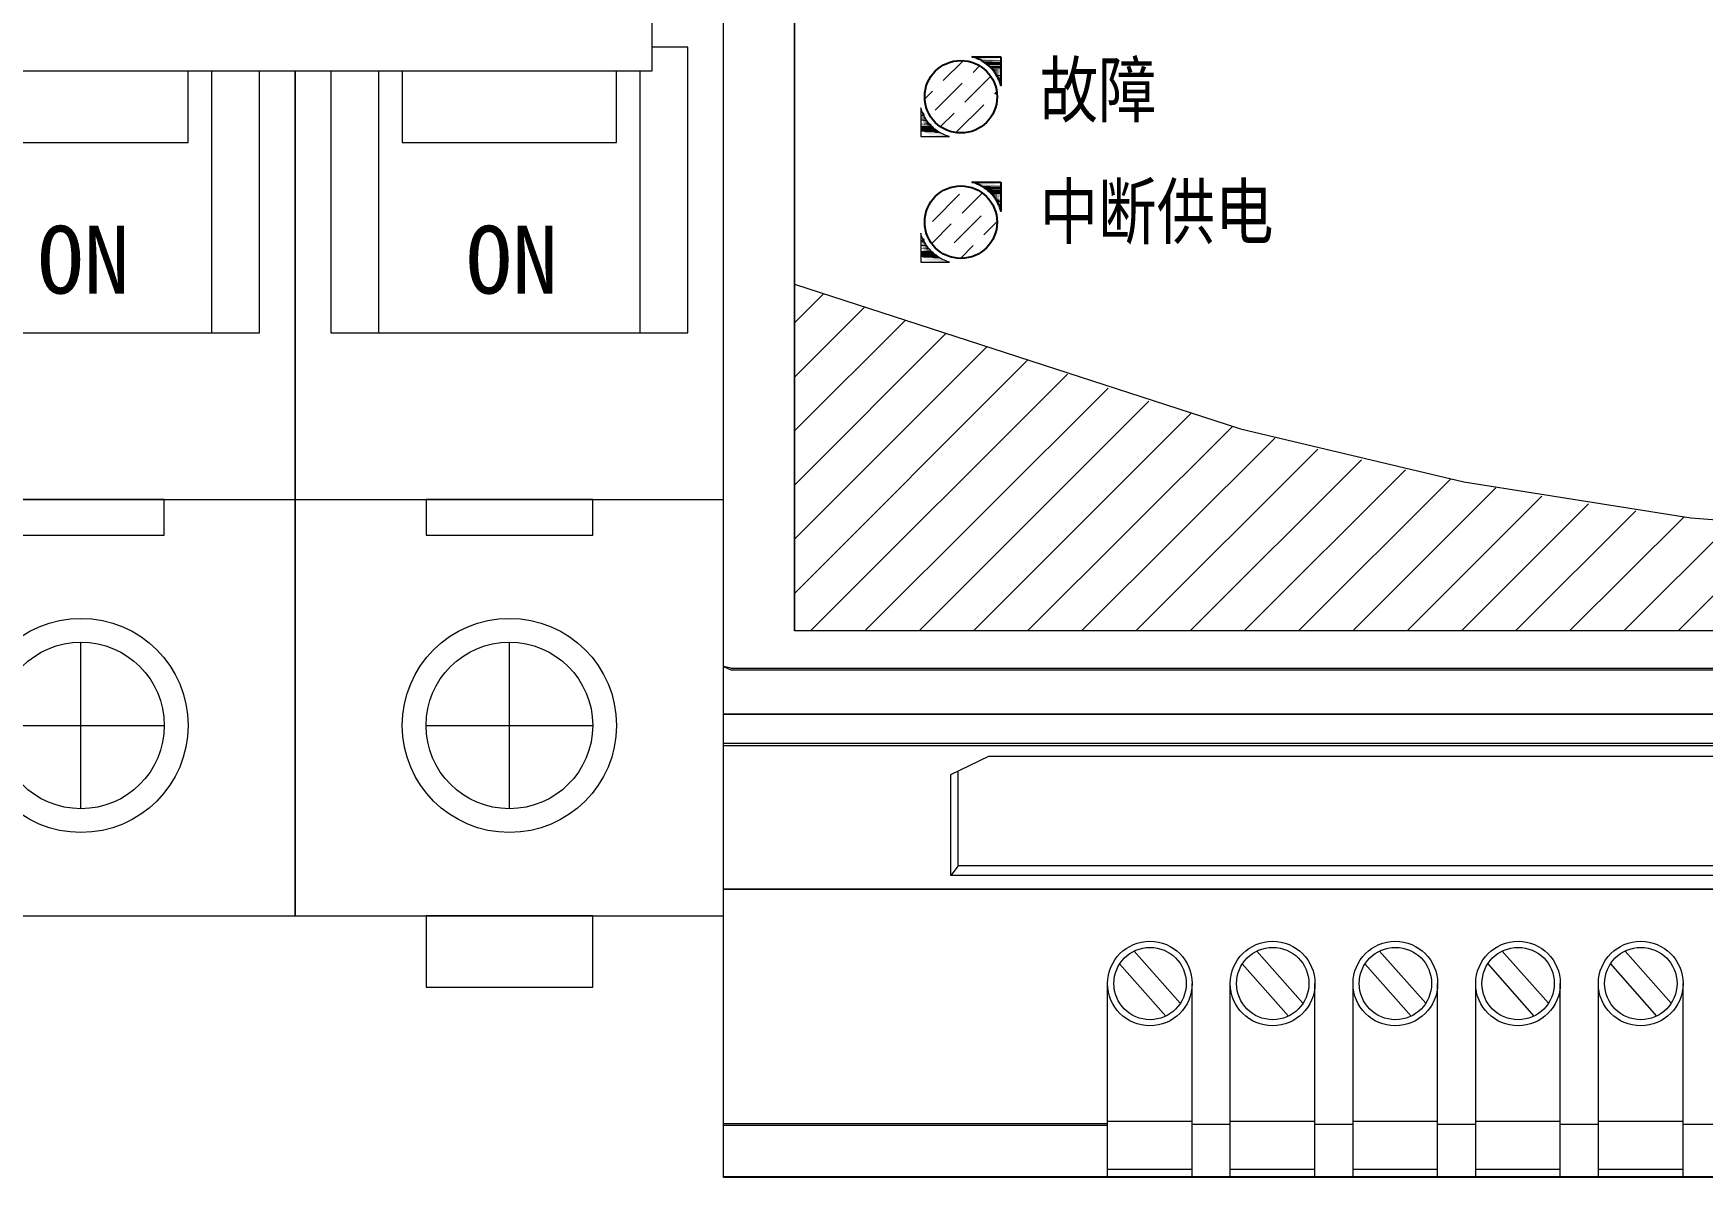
# Model space of a CAD drawing. Extents: x 237902 to 238502, y 326778 to 327878.
# Drawn here: x 238172.8 to 238242.9, y 327665.9 to 327714 of the extents above; entities that cross this region are included whole.
import ezdxf

# ---------------------------------------------------------------- set-up
doc = ezdxf.new("R2010")
doc.units = 0
doc.header["$MEASUREMENT"] = 0
doc.layers.add('细线', color=7, linetype='Continuous', lineweight=0)
doc.styles.add('-宋体', font='', dxfattribs={"width": 0.7})
doc.styles.add('正常', font='')
doc.styles.get('-宋体').set_extended_font_data('NSimSun')
doc.styles.get('正常').set_extended_font_data('FangSong_GB2312')

# ---------------------------------------------------------------- blocks, each defined once
blk = doc.blocks.new('Manufacturer光辉PartName微型断路器Series3PShellFrameLimitingCurrentRemarkPartTypeMinCurrent1MaxCurrent63Poles3PMinPower0MaxPower0LibType2DelFlgfalseUpdateDate')
at = {"layer": '细线'}
for p, q in [((-18, 35.5), (-18, 28.5)), ((0, 35.5), (0, 28.5)), ((18, 35.5), (18, 28.5)), ((-21.5, 32), (-14.5, 32)), ((-3.5, 32), (3.5, 32)), ((14.5, 32), (21.5, 32)), ((-18, -35.5), (-18, -28.5)), ((0, -35.5), (0, -28.5)), ((18, -35.5), (18, -28.5)), ((-21.5, -32), (-14.5, -32)), ((-3.5, -32), (3.5, -32)), ((14.5, -32), (21.5, -32))]:
    blk.add_line(p, q, dxfattribs=at)
for points in [[(-9, 3.5), (-9, 40), (-27, 40), (-27, -40), (-9, -40), (-9, -4.5)], [(9, 3.5), (9, 40), (-9, 40), (-9, 3.5)], [(9, -4.5), (9, -40), (27, -40), (27, 40), (9, 40), (9, 3.5)], [(-9, 3.5), (-9, 22.5), (-27, 22.5), (-27, -22.5), (-9, -22.5), (-9, -4.5)], [(9, 3.5), (9, 22.5), (-9, 22.5), (-9, 3.5)], [(9, -4.5), (9, -22.5), (27, -22.5), (27, 22.5), (9, 22.5), (9, 3.5)], [(-24, -3.5), (-25.5, -3.5), (-25.5, -15.5), (-10.5, -15.5), (-10.5, -4.5)], [(10.5, -4.5), (10.5, -15.5), (25.5, -15.5), (25.5, -3.5), (24, -3.5)], [(-23.5, -4.5), (-23.5, -15.5), (-12.5, -15.5), (-12.5, -4.5)], [(-22.5, -4.5), (-22.5, -7.5), (-13.5, -7.5), (-13.5, -4.5)], [(-9, -4.5), (-9, -40), (9, -40), (9, -4.5)], [(-9, -4.5), (-9, -22.5), (9, -22.5), (9, -4.5)], [(-7.5, -4.5), (-7.5, -15.5), (7.5, -15.5), (7.5, -4.5)], [(-5.5, -4.5), (-5.5, -15.5), (5.5, -15.5), (5.5, -4.5)], [(-4.5, -4.5), (-4.5, -7.5), (4.5, -7.5), (4.5, -4.5)], [(12.5, -4.5), (12.5, -15.5), (23.5, -15.5), (23.5, -4.5)], [(13.5, -4.5), (13.5, -7.5), (22.5, -7.5), (22.5, -4.5)]]:
    blk.add_lwpolyline(points, dxfattribs=at)
for points in [[(-21.5, 24), (-14.5, 24), (-14.5, 22.5), (-21.5, 22.5)], [(-3.5, 24), (3.5, 24), (3.5, 22.5), (-3.5, 22.5)], [(14.5, 24), (21.5, 24), (21.5, 22.5), (14.5, 22.5)], [(24, -0.5), (-24, -0.5), (-23, 3.5), (23, 3.5)], [(-24, -4.5), (24, -4.5), (24, -0.5), (-24, -0.5)], [(-21.5, -24), (-14.5, -24), (-14.5, -22.5), (-21.5, -22.5)], [(-3.5, -24), (3.5, -24), (3.5, -22.5), (-3.5, -22.5)], [(14.5, -24), (21.5, -24), (21.5, -22.5), (14.5, -22.5)], [(-21.5, -43), (-14.5, -43), (-14.5, -40), (-21.5, -40)], [(14.5, -43), (21.5, -43), (21.5, -40), (14.5, -40)]]:
    blk.add_lwpolyline(points, close=True, dxfattribs=at)
for centre, radius in [((-18, 32), 4.5), ((0, 32), 4.5), ((18, 32), 4.5), ((-18, 32), 3.5), ((0, 32), 3.5), ((18, 32), 3.5), ((-18, -32), 4.5), ((0, -32), 4.5), ((18, -32), 4.5), ((-18, -32), 3.5), ((0, -32), 3.5), ((18, -32), 3.5)]:
    blk.add_circle(centre, radius, dxfattribs=at)
at = {"layer": '细线', "color": 2, "lineweight": 15, "style": '正常'}
for p in [(-19.828, -13.855), (-1.828, -13.855), (16.172, -13.855)]:
    blk.add_text('ON', height=2.8512, dxfattribs=at).set_placement(p)
blk = doc.blocks.new('Manufacturer光辉PartName电源监控Series宽度108ShellFrameLimitingCurrentRemarkPartTypeMinCurrent0MaxCurrent0PolesMinPower0MaxPower0LibType2DelFlgfalseUpdateDate')
at = {"lineweight": 0, "transparency": 33554687}
h = blk.add_hatch(color=0, dxfattribs=at)
h.dxf.hatch_style = 2
h.paths.add_polyline_path([(-43.554, 2.1), (-43.5, 2.083), (-42.346, 2.083)])
h = blk.add_hatch(color=0, dxfattribs=at)
h.dxf.hatch_style = 2
h.paths.add_polyline_path([(-43.5, 2.083), (-43.447, 2.064), (-42.346, 2.064)])
h = blk.add_hatch(color=0, dxfattribs=at)
h.dxf.hatch_style = 2
h.paths.add_polyline_path([(-43.447, 2.064), (-43.394, 2.046), (-42.346, 2.046)])
h = blk.add_hatch(color=0, dxfattribs=at)
h.dxf.hatch_style = 2
h.paths.add_polyline_path([(-43.394, 2.046), (-43.34, 2.02), (-42.346, 2.02)])
h = blk.add_hatch(color=0, dxfattribs=at)
h.dxf.hatch_style = 2
h.paths.add_polyline_path([(-43.34, 2.02), (-43.286, 1.993), (-42.346, 1.993)])
h = blk.add_hatch(color=0, dxfattribs=at)
h.dxf.hatch_style = 2
h.paths.add_polyline_path([(-43.286, 1.993), (-43.232, 1.975), (-42.346, 1.975)])
h = blk.add_hatch(color=0, dxfattribs=at)
h.dxf.hatch_style = 2
h.paths.add_polyline_path([(-43.232, 1.975), (-43.179, 1.948), (-42.346, 1.948)])
h = blk.add_hatch(color=0, dxfattribs=at)
h.dxf.hatch_style = 2
h.paths.add_polyline_path([(-43.179, 1.948), (-43.134, 1.912), (-42.346, 1.912)])
h = blk.add_hatch(color=0, dxfattribs=at)
h.dxf.hatch_style = 2
h.paths.add_polyline_path([(-43.179, 1.948), (-42.346, 1.948), (-42.346, 1.912)])
h = blk.add_hatch(color=0, dxfattribs=at)
h.dxf.hatch_style = 2
h.paths.add_polyline_path([(-43.134, 1.912), (-43.08, 1.885), (-42.346, 1.885)])
h = blk.add_hatch(color=0, dxfattribs=at)
h.dxf.hatch_style = 2
h.paths.add_polyline_path([(-43.08, 1.885), (-43.036, 1.85), (-42.346, 1.85)])
h = blk.add_hatch(color=0, dxfattribs=at)
h.dxf.hatch_style = 2
h.paths.add_polyline_path([(-43.08, 1.885), (-42.346, 1.885), (-42.346, 1.85)])
h = blk.add_hatch(color=0, dxfattribs=at)
h.dxf.hatch_style = 2
h.paths.add_polyline_path([(-43.036, 1.85), (-42.982, 1.814), (-42.346, 1.814)])
h = blk.add_hatch(color=0, dxfattribs=at)
h.dxf.hatch_style = 2
h.paths.add_polyline_path([(-43.036, 1.85), (-42.346, 1.85), (-42.346, 1.814)])
h = blk.add_hatch(color=0, dxfattribs=at)
h.dxf.hatch_style = 2
h.paths.add_polyline_path([(-42.982, 1.814), (-42.937, 1.779), (-42.346, 1.779)])
h = blk.add_hatch(color=0, dxfattribs=at)
h.dxf.hatch_style = 2
h.paths.add_polyline_path([(-42.982, 1.814), (-42.346, 1.814), (-42.346, 1.779)])
h = blk.add_hatch(color=0, dxfattribs=at)
h.dxf.hatch_style = 2
h.paths.add_polyline_path([(-42.937, 1.779), (-42.892, 1.743), (-42.346, 1.743)])
h = blk.add_hatch(color=0, dxfattribs=at)
h.dxf.hatch_style = 2
h.paths.add_polyline_path([(-42.937, 1.779), (-42.346, 1.779), (-42.346, 1.743)])
h = blk.add_hatch(color=0, dxfattribs=at)
h.dxf.hatch_style = 2
h.paths.add_polyline_path([(-42.847, 1.707), (-42.811, 1.672), (-42.346, 1.672)])
h = blk.add_hatch(color=0, dxfattribs=at)
h.dxf.hatch_style = 2
h.paths.add_polyline_path([(-42.847, 1.707), (-42.346, 1.707), (-42.346, 1.672)])
h = blk.add_hatch(color=0, dxfattribs=at)
h.dxf.hatch_style = 2
h.paths.add_polyline_path([(-42.811, 1.672), (-42.767, 1.627), (-42.346, 1.627)])
h = blk.add_hatch(color=0, dxfattribs=at)
h.dxf.hatch_style = 2
h.paths.add_polyline_path([(-42.811, 1.672), (-42.346, 1.672), (-42.346, 1.627)])
h = blk.add_hatch(color=0, dxfattribs=at)
h.dxf.hatch_style = 2
h.paths.add_polyline_path([(-42.767, 1.627), (-42.731, 1.591), (-42.346, 1.591)])
h = blk.add_hatch(color=0, dxfattribs=at)
h.dxf.hatch_style = 2
h.paths.add_polyline_path([(-42.767, 1.627), (-42.346, 1.627), (-42.346, 1.591)])
h = blk.add_hatch(color=0, dxfattribs=at)
h.dxf.hatch_style = 2
h.paths.add_polyline_path([(-42.731, 1.591), (-42.695, 1.547), (-42.346, 1.547)])
h = blk.add_hatch(color=0, dxfattribs=at)
h.dxf.hatch_style = 2
h.paths.add_polyline_path([(-42.695, 1.547), (-42.659, 1.502), (-42.346, 1.502)])
h = blk.add_hatch(color=0, dxfattribs=at)
h.dxf.hatch_style = 2
h.paths.add_polyline_path([(-42.659, 1.502), (-42.624, 1.457), (-42.346, 1.457)])
h = blk.add_hatch(color=0, dxfattribs=at)
h.dxf.hatch_style = 2
h.paths.add_polyline_path([(-42.624, 1.457), (-42.588, 1.412), (-42.346, 1.412)])
h = blk.add_hatch(color=0, dxfattribs=at)
h.dxf.hatch_style = 2
h.paths.add_polyline_path([(-42.588, 1.412), (-42.561, 1.368), (-42.346, 1.368)])
h = blk.add_hatch(color=0, dxfattribs=at)
h.dxf.hatch_style = 2
h.paths.add_polyline_path([(-42.561, 1.368), (-42.534, 1.323), (-42.346, 1.323)])
h = blk.add_hatch(color=0, dxfattribs=at)
h.dxf.hatch_style = 2
h.paths.add_polyline_path([(-42.534, 1.323), (-42.507, 1.27), (-42.346, 1.27)])
h = blk.add_hatch(color=0, dxfattribs=at)
h.dxf.hatch_style = 2
h.paths.add_polyline_path([(-42.534, 1.323), (-42.346, 1.323), (-42.346, 1.27)])
h = blk.add_hatch(color=0, dxfattribs=at)
h.dxf.hatch_style = 2
h.paths.add_polyline_path([(-42.507, 1.27), (-42.481, 1.224), (-42.346, 1.224)])
h = blk.add_hatch(color=0, dxfattribs=at)
h.dxf.hatch_style = 2
h.paths.add_polyline_path([(-42.481, 1.224), (-42.454, 1.18), (-42.346, 1.18)])
h = blk.add_hatch(color=0, dxfattribs=at)
h.dxf.hatch_style = 2
h.paths.add_polyline_path([(-42.454, 1.18), (-42.435, 1.126), (-42.346, 1.126)])
h = blk.add_hatch(color=0, dxfattribs=at)
h.dxf.hatch_style = 2
h.paths.add_polyline_path([(-42.454, 1.18), (-42.346, 1.18), (-42.346, 1.126)])
h = blk.add_hatch(color=0, dxfattribs=at)
h.dxf.hatch_style = 2
h.paths.add_polyline_path([(-42.435, 1.126), (-42.408, 1.082), (-42.346, 1.082)])
h = blk.add_hatch(color=0, dxfattribs=at)
h.dxf.hatch_style = 2
h.paths.add_polyline_path([(-45.711, -0.196), (-45.711, -0.249), (-45.64, -0.249)])
h = blk.add_hatch(color=0, dxfattribs=at)
h.dxf.hatch_style = 2
h.paths.add_polyline_path([(-45.711, -0.338), (-45.711, -0.392), (-45.578, -0.392)])
h = blk.add_hatch(color=0, dxfattribs=at)
h.dxf.hatch_style = 2
h.paths.add_polyline_path([(-45.711, -0.338), (-45.605, -0.338), (-45.578, -0.392)])
h = blk.add_hatch(color=0, dxfattribs=at)
h.dxf.hatch_style = 2
h.paths.add_polyline_path([(-45.711, -0.392), (-45.578, -0.392), (-45.551, -0.436)])
h = blk.add_hatch(color=0, dxfattribs=at)
h.dxf.hatch_style = 2
h.paths.add_polyline_path([(-45.711, -0.436), (-45.551, -0.436), (-45.524, -0.481)])
h = blk.add_hatch(color=0, dxfattribs=at)
h.dxf.hatch_style = 2
h.paths.add_polyline_path([(-45.711, -0.481), (-45.524, -0.481), (-45.497, -0.526)])
h = blk.add_hatch(color=0, dxfattribs=at)
h.dxf.hatch_style = 2
h.paths.add_polyline_path([(-45.711, -0.526), (-45.711, -0.58), (-45.461, -0.58)])
h = blk.add_hatch(color=0, dxfattribs=at)
h.dxf.hatch_style = 2
h.paths.add_polyline_path([(-45.711, -0.526), (-45.497, -0.526), (-45.461, -0.58)])
h = blk.add_hatch(color=0, dxfattribs=at)
h.dxf.hatch_style = 2
h.paths.add_polyline_path([(-45.711, -0.58), (-45.461, -0.58), (-45.434, -0.624)])
h = blk.add_hatch(color=0, dxfattribs=at)
h.dxf.hatch_style = 2
h.paths.add_polyline_path([(-45.711, -0.624), (-45.434, -0.624), (-45.399, -0.669)])
h = blk.add_hatch(color=0, dxfattribs=at)
h.dxf.hatch_style = 2
h.paths.add_polyline_path([(-45.711, -0.669), (-45.399, -0.669), (-45.362, -0.705)])
h = blk.add_hatch(color=0, dxfattribs=at)
h.dxf.hatch_style = 2
h.paths.add_polyline_path([(-45.711, -0.705), (-45.362, -0.705), (-45.326, -0.749)])
h = blk.add_hatch(color=0, dxfattribs=at)
h.dxf.hatch_style = 2
h.paths.add_polyline_path([(-45.711, -0.749), (-45.326, -0.749), (-45.291, -0.794)])
h = blk.add_hatch(color=0, dxfattribs=at)
h.dxf.hatch_style = 2
h.paths.add_polyline_path([(-45.711, -0.794), (-45.711, -0.83), (-45.247, -0.83)])
h = blk.add_hatch(color=0, dxfattribs=at)
h.dxf.hatch_style = 2
h.paths.add_polyline_path([(-45.711, -0.794), (-45.291, -0.794), (-45.247, -0.83)])
h = blk.add_hatch(color=0, dxfattribs=at)
h.dxf.hatch_style = 2
h.paths.add_polyline_path([(-45.711, -0.83), (-45.711, -0.874), (-45.201, -0.874)])
h = blk.add_hatch(color=0, dxfattribs=at)
h.dxf.hatch_style = 2
h.paths.add_polyline_path([(-45.711, -0.83), (-45.247, -0.83), (-45.201, -0.874)])
h = blk.add_hatch(color=0, dxfattribs=at)
h.dxf.hatch_style = 2
h.paths.add_polyline_path([(-45.711, -0.874), (-45.711, -0.91), (-45.166, -0.91)])
h = blk.add_hatch(color=0, dxfattribs=at)
h.dxf.hatch_style = 2
h.paths.add_polyline_path([(-45.711, -0.874), (-45.201, -0.874), (-45.166, -0.91)])
h = blk.add_hatch(color=0, dxfattribs=at)
h.dxf.hatch_style = 2
h.paths.add_polyline_path([(-45.711, -0.91), (-45.711, -0.946), (-45.121, -0.946)])
h = blk.add_hatch(color=0, dxfattribs=at)
h.dxf.hatch_style = 2
h.paths.add_polyline_path([(-45.711, -0.91), (-45.166, -0.91), (-45.121, -0.946)])
h = blk.add_hatch(color=0, dxfattribs=at)
h.dxf.hatch_style = 2
h.paths.add_polyline_path([(-45.711, -0.946), (-45.711, -0.982), (-45.067, -0.982)])
h = blk.add_hatch(color=0, dxfattribs=at)
h.dxf.hatch_style = 2
h.paths.add_polyline_path([(-45.711, -0.946), (-45.121, -0.946), (-45.067, -0.982)])
h = blk.add_hatch(color=0, dxfattribs=at)
h.dxf.hatch_style = 2
h.paths.add_polyline_path([(-45.711, -0.982), (-45.711, -1.017), (-45.022, -1.017)])
h = blk.add_hatch(color=0, dxfattribs=at)
h.dxf.hatch_style = 2
h.paths.add_polyline_path([(-45.711, -0.982), (-45.067, -0.982), (-45.022, -1.017)])
h = blk.add_hatch(color=0, dxfattribs=at)
h.dxf.hatch_style = 2
h.paths.add_polyline_path([(-45.711, -1.017), (-45.711, -1.053), (-44.977, -1.053)])
h = blk.add_hatch(color=0, dxfattribs=at)
h.dxf.hatch_style = 2
h.paths.add_polyline_path([(-45.711, -1.017), (-45.022, -1.017), (-44.977, -1.053)])
h = blk.add_hatch(color=0, dxfattribs=at)
h.dxf.hatch_style = 2
h.paths.add_polyline_path([(-45.711, -1.053), (-44.977, -1.053), (-44.924, -1.08)])
h = blk.add_hatch(color=0, dxfattribs=at)
h.dxf.hatch_style = 2
h.paths.add_polyline_path([(-45.711, -1.08), (-44.924, -1.08), (-44.879, -1.107)])
h = blk.add_hatch(color=0, dxfattribs=at)
h.dxf.hatch_style = 2
h.paths.add_polyline_path([(-45.711, -1.107), (-44.879, -1.107), (-44.825, -1.133)])
h = blk.add_hatch(color=0, dxfattribs=at)
h.dxf.hatch_style = 2
h.paths.add_polyline_path([(-45.711, -1.133), (-44.825, -1.133), (-44.771, -1.16)])
h = blk.add_hatch(color=0, dxfattribs=at)
h.dxf.hatch_style = 2
h.paths.add_polyline_path([(-45.711, -1.16), (-44.771, -1.16), (-44.718, -1.187)])
h = blk.add_hatch(color=0, dxfattribs=at)
h.dxf.hatch_style = 2
h.paths.add_polyline_path([(-45.711, -1.187), (-44.718, -1.187), (-44.665, -1.205)])
h = blk.add_hatch(color=0, dxfattribs=at)
h.dxf.hatch_style = 2
h.paths.add_polyline_path([(-45.711, -1.205), (-44.665, -1.205), (-44.611, -1.232)])
h = blk.add_hatch(color=0, dxfattribs=at)
h.dxf.hatch_style = 2
h.paths.add_polyline_path([(-45.711, -1.232), (-44.611, -1.232), (-44.557, -1.249)])
h = blk.add_hatch(color=0, dxfattribs=at)
h.dxf.hatch_style = 2
h.paths.add_polyline_path([(-45.711, -1.249), (-44.557, -1.249), (-44.503, -1.258)])
h = blk.add_hatch(color=0, dxfattribs=at)
h.dxf.hatch_style = 2
h.paths.add_polyline_path([(-43.554, -3.17), (-43.5, -3.188), (-42.346, -3.188)])
h = blk.add_hatch(color=0, dxfattribs=at)
h.dxf.hatch_style = 2
h.paths.add_polyline_path([(-43.5, -3.188), (-43.447, -3.205), (-42.346, -3.205)])
h = blk.add_hatch(color=0, dxfattribs=at)
h.dxf.hatch_style = 2
h.paths.add_polyline_path([(-43.447, -3.205), (-43.394, -3.223), (-42.346, -3.223)])
h = blk.add_hatch(color=0, dxfattribs=at)
h.dxf.hatch_style = 2
h.paths.add_polyline_path([(-43.394, -3.223), (-43.34, -3.25), (-42.346, -3.25)])
h = blk.add_hatch(color=0, dxfattribs=at)
h.dxf.hatch_style = 2
h.paths.add_polyline_path([(-43.34, -3.25), (-43.286, -3.277), (-42.346, -3.277)])
h = blk.add_hatch(color=0, dxfattribs=at)
h.dxf.hatch_style = 2
h.paths.add_polyline_path([(-43.286, -3.277), (-43.232, -3.295), (-42.346, -3.295)])
h = blk.add_hatch(color=0, dxfattribs=at)
h.dxf.hatch_style = 2
h.paths.add_polyline_path([(-43.232, -3.295), (-43.179, -3.322), (-42.346, -3.322)])
h = blk.add_hatch(color=0, dxfattribs=at)
h.dxf.hatch_style = 2
h.paths.add_polyline_path([(-43.179, -3.322), (-43.134, -3.357), (-42.346, -3.357)])
h = blk.add_hatch(color=0, dxfattribs=at)
h.dxf.hatch_style = 2
h.paths.add_polyline_path([(-43.179, -3.322), (-42.346, -3.322), (-42.346, -3.357)])
h = blk.add_hatch(color=0, dxfattribs=at)
h.dxf.hatch_style = 2
h.paths.add_polyline_path([(-43.134, -3.357), (-43.08, -3.384), (-42.346, -3.384)])
h = blk.add_hatch(color=0, dxfattribs=at)
h.dxf.hatch_style = 2
h.paths.add_polyline_path([(-43.08, -3.384), (-43.036, -3.42), (-42.346, -3.42)])
h = blk.add_hatch(color=0, dxfattribs=at)
h.dxf.hatch_style = 2
h.paths.add_polyline_path([(-43.08, -3.384), (-42.346, -3.384), (-42.346, -3.42)])
h = blk.add_hatch(color=0, dxfattribs=at)
h.dxf.hatch_style = 2
h.paths.add_polyline_path([(-43.036, -3.42), (-42.982, -3.455), (-42.346, -3.455)])
h = blk.add_hatch(color=0, dxfattribs=at)
h.dxf.hatch_style = 2
h.paths.add_polyline_path([(-43.036, -3.42), (-42.346, -3.42), (-42.346, -3.455)])
h = blk.add_hatch(color=0, dxfattribs=at)
h.dxf.hatch_style = 2
h.paths.add_polyline_path([(-42.982, -3.455), (-42.937, -3.482), (-42.346, -3.482)])
h = blk.add_hatch(color=0, dxfattribs=at)
h.dxf.hatch_style = 2
h.paths.add_polyline_path([(-42.937, -3.482), (-42.892, -3.527), (-42.346, -3.527)])
h = blk.add_hatch(color=0, dxfattribs=at)
h.dxf.hatch_style = 2
h.paths.add_polyline_path([(-42.937, -3.482), (-42.346, -3.482), (-42.346, -3.527)])
h = blk.add_hatch(color=0, dxfattribs=at)
h.dxf.hatch_style = 2
h.paths.add_polyline_path([(-42.892, -3.527), (-42.847, -3.563), (-42.346, -3.563)])
h = blk.add_hatch(color=0, dxfattribs=at)
h.dxf.hatch_style = 2
h.paths.add_polyline_path([(-42.892, -3.527), (-42.346, -3.527), (-42.346, -3.563)])
h = blk.add_hatch(color=0, dxfattribs=at)
h.dxf.hatch_style = 2
h.paths.add_polyline_path([(-42.847, -3.563), (-42.811, -3.599), (-42.346, -3.599)])
h = blk.add_hatch(color=0, dxfattribs=at)
h.dxf.hatch_style = 2
h.paths.add_polyline_path([(-42.847, -3.563), (-42.346, -3.563), (-42.346, -3.599)])
h = blk.add_hatch(color=0, dxfattribs=at)
h.dxf.hatch_style = 2
h.paths.add_polyline_path([(-42.811, -3.599), (-42.767, -3.643), (-42.346, -3.643)])
h = blk.add_hatch(color=0, dxfattribs=at)
h.dxf.hatch_style = 2
h.paths.add_polyline_path([(-42.811, -3.599), (-42.346, -3.599), (-42.346, -3.643)])
h = blk.add_hatch(color=0, dxfattribs=at)
h.dxf.hatch_style = 2
h.paths.add_polyline_path([(-42.767, -3.643), (-42.731, -3.679), (-42.346, -3.679)])
h = blk.add_hatch(color=0, dxfattribs=at)
h.dxf.hatch_style = 2
h.paths.add_polyline_path([(-42.767, -3.643), (-42.346, -3.643), (-42.346, -3.679)])
h = blk.add_hatch(color=0, dxfattribs=at)
h.dxf.hatch_style = 2
h.paths.add_polyline_path([(-42.731, -3.679), (-42.695, -3.724), (-42.346, -3.724)])
h = blk.add_hatch(color=0, dxfattribs=at)
h.dxf.hatch_style = 2
h.paths.add_polyline_path([(-42.695, -3.724), (-42.659, -3.768), (-42.346, -3.768)])
h = blk.add_hatch(color=0, dxfattribs=at)
h.dxf.hatch_style = 2
h.paths.add_polyline_path([(-42.659, -3.768), (-42.624, -3.813), (-42.346, -3.813)])
h = blk.add_hatch(color=0, dxfattribs=at)
h.dxf.hatch_style = 2
h.paths.add_polyline_path([(-42.624, -3.813), (-42.588, -3.857), (-42.346, -3.857)])
h = blk.add_hatch(color=0, dxfattribs=at)
h.dxf.hatch_style = 2
h.paths.add_polyline_path([(-42.588, -3.857), (-42.561, -3.902), (-42.346, -3.902)])
h = blk.add_hatch(color=0, dxfattribs=at)
h.dxf.hatch_style = 2
h.paths.add_polyline_path([(-42.561, -3.902), (-42.534, -3.947), (-42.346, -3.947)])
h = blk.add_hatch(color=0, dxfattribs=at)
h.dxf.hatch_style = 2
h.paths.add_polyline_path([(-42.534, -3.947), (-42.507, -4.001), (-42.346, -4.001)])
h = blk.add_hatch(color=0, dxfattribs=at)
h.dxf.hatch_style = 2
h.paths.add_polyline_path([(-42.534, -3.947), (-42.346, -3.947), (-42.346, -4.001)])
h = blk.add_hatch(color=0, dxfattribs=at)
h.dxf.hatch_style = 2
h.paths.add_polyline_path([(-42.507, -4.001), (-42.481, -4.045), (-42.346, -4.045)])
h = blk.add_hatch(color=0, dxfattribs=at)
h.dxf.hatch_style = 2
h.paths.add_polyline_path([(-42.481, -4.045), (-42.454, -4.089), (-42.346, -4.089)])
h = blk.add_hatch(color=0, dxfattribs=at)
h.dxf.hatch_style = 2
h.paths.add_polyline_path([(-42.454, -4.089), (-42.435, -4.143), (-42.346, -4.143)])
h = blk.add_hatch(color=0, dxfattribs=at)
h.dxf.hatch_style = 2
h.paths.add_polyline_path([(-42.454, -4.089), (-42.346, -4.089), (-42.346, -4.143)])
h = blk.add_hatch(color=0, dxfattribs=at)
h.dxf.hatch_style = 2
h.paths.add_polyline_path([(-42.435, -4.143), (-42.408, -4.187), (-42.346, -4.187)])
h = blk.add_hatch(color=0, dxfattribs=at)
h.dxf.hatch_style = 2
h.paths.add_polyline_path([(-45.711, -5.465), (-45.711, -5.519), (-45.64, -5.519)])
h = blk.add_hatch(color=0, dxfattribs=at)
h.dxf.hatch_style = 2
h.paths.add_polyline_path([(-45.711, -5.609), (-45.711, -5.661), (-45.578, -5.661)])
h = blk.add_hatch(color=0, dxfattribs=at)
h.dxf.hatch_style = 2
h.paths.add_polyline_path([(-45.711, -5.609), (-45.605, -5.609), (-45.578, -5.661)])
h = blk.add_hatch(color=0, dxfattribs=at)
h.dxf.hatch_style = 2
h.paths.add_polyline_path([(-45.711, -5.661), (-45.578, -5.661), (-45.551, -5.707)])
h = blk.add_hatch(color=0, dxfattribs=at)
h.dxf.hatch_style = 2
h.paths.add_polyline_path([(-45.711, -5.707), (-45.551, -5.707), (-45.524, -5.751)])
h = blk.add_hatch(color=0, dxfattribs=at)
h.dxf.hatch_style = 2
h.paths.add_polyline_path([(-45.711, -5.751), (-45.524, -5.751), (-45.497, -5.795)])
h = blk.add_hatch(color=0, dxfattribs=at)
h.dxf.hatch_style = 2
h.paths.add_polyline_path([(-45.711, -5.795), (-45.711, -5.849), (-45.461, -5.849)])
h = blk.add_hatch(color=0, dxfattribs=at)
h.dxf.hatch_style = 2
h.paths.add_polyline_path([(-45.711, -5.795), (-45.497, -5.795), (-45.461, -5.849)])
h = blk.add_hatch(color=0, dxfattribs=at)
h.dxf.hatch_style = 2
h.paths.add_polyline_path([(-45.711, -5.849), (-45.461, -5.849), (-45.434, -5.894)])
h = blk.add_hatch(color=0, dxfattribs=at)
h.dxf.hatch_style = 2
h.paths.add_polyline_path([(-45.711, -5.894), (-45.434, -5.894), (-45.399, -5.939)])
h = blk.add_hatch(color=0, dxfattribs=at)
h.dxf.hatch_style = 2
h.paths.add_polyline_path([(-45.711, -5.939), (-45.399, -5.939), (-45.362, -5.974)])
h = blk.add_hatch(color=0, dxfattribs=at)
h.dxf.hatch_style = 2
h.paths.add_polyline_path([(-45.711, -5.974), (-45.362, -5.974), (-45.326, -6.019)])
h = blk.add_hatch(color=0, dxfattribs=at)
h.dxf.hatch_style = 2
h.paths.add_polyline_path([(-45.711, -6.019), (-45.326, -6.019), (-45.291, -6.064)])
h = blk.add_hatch(color=0, dxfattribs=at)
h.dxf.hatch_style = 2
h.paths.add_polyline_path([(-45.711, -6.064), (-45.711, -6.099), (-45.247, -6.099)])
h = blk.add_hatch(color=0, dxfattribs=at)
h.dxf.hatch_style = 2
h.paths.add_polyline_path([(-45.711, -6.064), (-45.291, -6.064), (-45.247, -6.099)])
h = blk.add_hatch(color=0, dxfattribs=at)
h.dxf.hatch_style = 2
h.paths.add_polyline_path([(-45.711, -6.099), (-45.711, -6.144), (-45.201, -6.144)])
h = blk.add_hatch(color=0, dxfattribs=at)
h.dxf.hatch_style = 2
h.paths.add_polyline_path([(-45.711, -6.099), (-45.247, -6.099), (-45.201, -6.144)])
h = blk.add_hatch(color=0, dxfattribs=at)
h.dxf.hatch_style = 2
h.paths.add_polyline_path([(-45.711, -6.144), (-45.711, -6.18), (-45.166, -6.18)])
h = blk.add_hatch(color=0, dxfattribs=at)
h.dxf.hatch_style = 2
h.paths.add_polyline_path([(-45.711, -6.144), (-45.201, -6.144), (-45.166, -6.18)])
h = blk.add_hatch(color=0, dxfattribs=at)
h.dxf.hatch_style = 2
h.paths.add_polyline_path([(-45.711, -6.18), (-45.711, -6.216), (-45.121, -6.216)])
h = blk.add_hatch(color=0, dxfattribs=at)
h.dxf.hatch_style = 2
h.paths.add_polyline_path([(-45.711, -6.18), (-45.166, -6.18), (-45.121, -6.216)])
h = blk.add_hatch(color=0, dxfattribs=at)
h.dxf.hatch_style = 2
h.paths.add_polyline_path([(-45.711, -6.216), (-45.711, -6.251), (-45.067, -6.251)])
h = blk.add_hatch(color=0, dxfattribs=at)
h.dxf.hatch_style = 2
h.paths.add_polyline_path([(-45.711, -6.216), (-45.121, -6.216), (-45.067, -6.251)])
h = blk.add_hatch(color=0, dxfattribs=at)
h.dxf.hatch_style = 2
h.paths.add_polyline_path([(-45.711, -6.251), (-45.711, -6.287), (-45.022, -6.287)])
h = blk.add_hatch(color=0, dxfattribs=at)
h.dxf.hatch_style = 2
h.paths.add_polyline_path([(-45.711, -6.251), (-45.067, -6.251), (-45.022, -6.287)])
h = blk.add_hatch(color=0, dxfattribs=at)
h.dxf.hatch_style = 2
h.paths.add_polyline_path([(-45.711, -6.287), (-45.711, -6.322), (-44.977, -6.322)])
h = blk.add_hatch(color=0, dxfattribs=at)
h.dxf.hatch_style = 2
h.paths.add_polyline_path([(-45.711, -6.287), (-45.022, -6.287), (-44.977, -6.322)])
h = blk.add_hatch(color=0, dxfattribs=at)
h.dxf.hatch_style = 2
h.paths.add_polyline_path([(-45.711, -6.322), (-44.977, -6.322), (-44.924, -6.349)])
h = blk.add_hatch(color=0, dxfattribs=at)
h.dxf.hatch_style = 2
h.paths.add_polyline_path([(-45.711, -6.349), (-44.924, -6.349), (-44.879, -6.376)])
h = blk.add_hatch(color=0, dxfattribs=at)
h.dxf.hatch_style = 2
h.paths.add_polyline_path([(-45.711, -6.376), (-44.879, -6.376), (-44.825, -6.403)])
h = blk.add_hatch(color=0, dxfattribs=at)
h.dxf.hatch_style = 2
h.paths.add_polyline_path([(-45.711, -6.403), (-44.825, -6.403), (-44.771, -6.43)])
h = blk.add_hatch(color=0, dxfattribs=at)
h.dxf.hatch_style = 2
h.paths.add_polyline_path([(-45.711, -6.43), (-44.771, -6.43), (-44.718, -6.456)])
h = blk.add_hatch(color=0, dxfattribs=at)
h.dxf.hatch_style = 2
h.paths.add_polyline_path([(-45.711, -6.456), (-44.718, -6.456), (-44.665, -6.474)])
h = blk.add_hatch(color=0, dxfattribs=at)
h.dxf.hatch_style = 2
h.paths.add_polyline_path([(-45.711, -6.474), (-44.665, -6.474), (-44.611, -6.501)])
h = blk.add_hatch(color=0, dxfattribs=at)
h.dxf.hatch_style = 2
h.paths.add_polyline_path([(-45.711, -6.501), (-44.611, -6.501), (-44.557, -6.519)])
h = blk.add_hatch(color=0, dxfattribs=at)
h.dxf.hatch_style = 2
h.paths.add_polyline_path([(-45.711, -6.519), (-44.557, -6.519), (-44.503, -6.528)])
at = {"color": 0, "lineweight": 0, "transparency": 33554687}
for points in [[(-54, 45), (54, 45), (54, -45), (-54, -45)], [(-54, 18.419), (54, 18.419), (54, -25.526), (-54, -25.526)], [(-51.028, 16.784), (50.68, 16.784), (50.68, -22.025), (-51.028, -22.025)]]:
    blk.add_lwpolyline(points, close=True, dxfattribs=at)
for points in [[(-51.028, 16.784), (-51.028, -22.025)], [(-44.771, 1.099), (-43.93, 1.931)], [(-43.554, 2.1), (-43.5, 2.083), (-43.447, 2.064), (-43.394, 2.046), (-43.34, 2.02), (-43.286, 1.993), (-43.232, 1.975), (-43.179, 1.948), (-43.134, 1.912), (-43.08, 1.885), (-43.036, 1.85), (-42.982, 1.814), (-42.937, 1.779), (-42.892, 1.743), (-42.847, 1.707), (-42.811, 1.672), (-42.767, 1.627), (-42.731, 1.591), (-42.695, 1.547), (-42.659, 1.502), (-42.624, 1.457), (-42.588, 1.412), (-42.561, 1.368), (-42.534, 1.323), (-42.507, 1.27), (-42.481, 1.224), (-42.454, 1.18), (-42.435, 1.126), (-42.408, 1.082), (-42.391, 1.037), (-42.373, 0.984), (-42.355, 0.939), (-42.346, 0.886)], [(-42.346, 2.1), (-43.554, 2.1)], [(-43.519, 1.439), (-43.242, 1.716)], [(-42.346, 0.886), (-42.346, 2.1)], [(-45.112, -0.15), (-43.975, 0.984)], [(-43.859, 0.188), (-42.776, 1.278)], [(-45.551, 0.323), (-45.228, 0.644)], [(-44.208, -1.062), (-43.063, 0.073)], [(-42.606, 0.528), (-42.516, 0.617)], [(-44.503, -1.258), (-44.557, -1.249), (-44.611, -1.232), (-44.665, -1.205), (-44.718, -1.187), (-44.771, -1.16), (-44.825, -1.133), (-44.879, -1.107), (-44.924, -1.08), (-44.977, -1.053), (-45.022, -1.017), (-45.067, -0.982), (-45.121, -0.946), (-45.166, -0.91), (-45.201, -0.874), (-45.247, -0.83), (-45.291, -0.794), (-45.326, -0.749), (-45.362, -0.705), (-45.399, -0.669), (-45.434, -0.624), (-45.461, -0.58), (-45.497, -0.526), (-45.524, -0.481), (-45.551, -0.436), (-45.578, -0.392), (-45.605, -0.338), (-45.622, -0.294), (-45.64, -0.249), (-45.667, -0.196), (-45.684, -0.15), (-45.694, -0.106), (-45.711, -0.052)], [(-45.711, -0.052), (-45.711, -1.258)], [(-44.888, -0.838), (-44.315, -0.267)], [(-45.711, -1.258), (-44.503, -1.258)], [(-43.554, -3.17), (-43.5, -3.188), (-43.447, -3.205), (-43.394, -3.223), (-43.34, -3.25), (-43.286, -3.277), (-43.232, -3.295), (-43.179, -3.322), (-43.134, -3.357), (-43.08, -3.384), (-43.036, -3.42), (-42.982, -3.455), (-42.937, -3.482), (-42.892, -3.527), (-42.847, -3.563), (-42.811, -3.599), (-42.767, -3.643), (-42.731, -3.679), (-42.695, -3.724), (-42.659, -3.768), (-42.624, -3.813), (-42.588, -3.857), (-42.561, -3.902), (-42.534, -3.947), (-42.507, -4.001), (-42.481, -4.045), (-42.454, -4.089), (-42.435, -4.143), (-42.408, -4.187), (-42.391, -4.233), (-42.373, -4.287), (-42.355, -4.331), (-42.346, -4.385)], [(-42.346, -3.17), (-43.554, -3.17)], [(-42.346, -4.385), (-42.346, -3.17)], [(-45.228, -4.822), (-44.091, -3.679)], [(-43.975, -4.474), (-43.125, -3.626)], [(-44.315, -5.724), (-43.179, -4.59)], [(-43.063, -5.384), (-42.507, -4.831)], [(-44.503, -6.528), (-44.557, -6.519), (-44.611, -6.501), (-44.665, -6.474), (-44.718, -6.456), (-44.771, -6.43), (-44.825, -6.403), (-44.879, -6.376), (-44.924, -6.349), (-44.977, -6.322), (-45.022, -6.287), (-45.067, -6.251), (-45.121, -6.216), (-45.166, -6.18), (-45.201, -6.144), (-45.247, -6.099), (-45.291, -6.064), (-45.326, -6.019), (-45.362, -5.974), (-45.399, -5.939), (-45.434, -5.894), (-45.461, -5.849), (-45.497, -5.795), (-45.524, -5.751), (-45.551, -5.707), (-45.578, -5.661), (-45.605, -5.609), (-45.622, -5.563), (-45.64, -5.519), (-45.667, -5.465), (-45.684, -5.421), (-45.694, -5.376), (-45.711, -5.322)], [(-45.711, -5.322), (-45.711, -6.528)], [(-45.255, -5.751), (-44.432, -4.929)], [(-44.047, -6.376), (-43.519, -5.84)], [(-45.711, -6.528), (-44.503, -6.528)], [(-51.028, -7.453), (-32.28, -13.531), (-22.899, -15.764), (-13.367, -17.273), (-3.754, -18.024), (5.895, -18.024), (15.507, -17.273), (25.04, -15.764), (34.42, -13.531), (50.68, -8.26)], [(-51.028, -9.089), (-49.791, -7.854)], [(-51.028, -11.367), (-48.072, -8.411)], [(-51.028, -13.628), (-46.359, -8.967)], [(-51.028, -15.91), (-44.642, -9.523)], [(-51.028, -18.168), (-42.927, -10.079)], [(-51.028, -20.452), (-41.221, -10.645)], [(-50.346, -22.025), (-39.548, -11.244)], [(-48.069, -22.025), (-37.847, -11.825)], [(-45.779, -22.025), (-36.129, -12.378)], [(-43.501, -22.025), (-34.334, -12.865)], [(-41.231, -22.025), (-32.611, -13.423)], [(-38.957, -22.025), (-30.839, -13.923)], [(-36.674, -22.025), (-29.031, -14.388)], [(-34.392, -22.025), (-27.196, -14.834)], [(-32.11, -22.016), (-25.343, -15.255)], [(-29.828, -22.016), (-23.455, -15.656)], [(-27.545, -22.016), (-21.548, -16.023)], [(-25.262, -22.007), (-19.615, -16.371)], [(-22.98, -22.007), (-17.655, -16.692)], [(-20.707, -22.007), (-15.667, -16.978)], [(-18.425, -21.998), (-13.645, -17.238)], [(-16.142, -21.998), (-11.604, -17.47)], [(-13.859, -21.998), (-9.518, -17.666)], [(-53.696, -23.597), (-54, -23.517)], [(-54, -23.517), (-53.696, -23.669)], [(-53.696, -23.597), (53.696, -23.597)], [(-53.696, -23.669), (53.696, -23.669)], [(-54, -25.526), (54, -25.526)], [(-54, -26.752), (54, -26.752)], [(-54, -26.842), (54, -26.842)], [(-44.453, -28.066), (-42.85, -27.297)], [(-42.85, -27.297), (44.453, -27.297)], [(-44.148, -31.897), (-44.148, -27.914)], [(-44.453, -32.308), (-44.453, -28.066)], [(-44.148, -31.897), (-44.453, -32.308)], [(44.149, -31.897), (-44.148, -31.897)], [(54, -32.879), (-54, -32.879)], [(54, -32.889), (-54, -32.889)], [(44.453, -32.308), (-44.453, -32.308)], [(-34.813, -37.676), (-36.755, -35.479)], [(-29.658, -37.676), (-31.6, -35.479)], [(-24.502, -37.676), (-26.444, -35.479)], [(-19.347, -37.676), (-21.289, -35.479)], [(-14.191, -37.676), (-16.125, -35.479)], [(-37.364, -36.015), (-35.422, -38.212)], [(-32.208, -36.015), (-30.266, -38.212)], [(-27.053, -36.015), (-25.111, -38.212)], [(-21.897, -36.015), (-19.955, -38.212)], [(-16.742, -36.015), (-14.8, -38.212)], [(-37.866, -44.956), (-37.866, -36.845)], [(-34.312, -44.956), (-34.312, -36.845)], [(-32.71, -44.956), (-32.71, -36.845)], [(-29.157, -44.956), (-29.157, -36.845)], [(-27.555, -44.956), (-27.555, -36.845)], [(-24.001, -44.956), (-24.001, -36.845)], [(-22.399, -44.956), (-22.399, -36.845)], [(-18.846, -44.956), (-18.846, -36.845)], [(-17.244, -44.956), (-17.244, -36.845)], [(-13.69, -44.956), (-13.69, -36.845)], [(-54, -42.723), (-37.866, -42.723)], [(-37.866, -42.633), (-34.312, -42.633)], [(-32.71, -42.767), (-34.312, -42.767)], [(-32.71, -42.633), (-29.157, -42.633)], [(-27.555, -42.767), (-29.157, -42.767)], [(-27.555, -42.633), (-24.001, -42.633)], [(-22.399, -42.767), (-24.001, -42.767)], [(-22.399, -42.633), (-18.846, -42.633)], [(-17.244, -42.767), (-18.846, -42.767)], [(-17.244, -42.633), (-13.69, -42.633)], [(-12.088, -42.767), (-13.69, -42.767)], [(-54, -42.794), (-37.866, -42.794)], [(-37.866, -44.652), (-34.312, -44.652)], [(-32.71, -44.652), (-29.157, -44.652)], [(-27.555, -44.652), (-24.001, -44.652)], [(-22.399, -44.652), (-18.846, -44.652)], [(-17.244, -44.652), (-13.69, -44.652)], [(-54, -44.956), (54, -44.956)]]:
    blk.add_lwpolyline(points, dxfattribs=at)
at = {"color": 0, "transparency": 33554687}
for points in [[(-42.507, 0.416, -1), (-45.551, 0.416, -1)], [(-42.507, 0.416, -1), (-45.551, 0.416, -1)], [(-42.507, -4.853, -1), (-45.551, -4.853, -1)], [(-42.507, -4.853, -1), (-45.551, -4.853, -1)]]:
    blk.add_lwpolyline(points, format="xyb", close=True, dxfattribs=at)
for points in [[(-42.346, 2.1), (-42.346, 0.886), (-42.354, 0.928), (-42.391, 1.037), (-42.408, 1.082), (-42.435, 1.126), (-42.481, 1.224), (-42.507, 1.27), (-42.561, 1.368), (-42.588, 1.412), (-42.624, 1.457), (-42.659, 1.502), (-42.723, 1.582), (-42.811, 1.672), (-42.843, 1.703), (-42.937, 1.779), (-42.982, 1.814), (-43.036, 1.85), (-43.08, 1.885), (-43.134, 1.912), (-43.179, 1.948), (-43.232, 1.975), (-43.286, 1.993), (-43.34, 2.02), (-43.391, 2.045), (-43.5, 2.083), (-43.554, 2.1)], [(-42.346, 2.1), (-42.346, 0.886), (-42.354, 0.928), (-42.391, 1.037), (-42.408, 1.082), (-42.435, 1.126), (-42.481, 1.224), (-42.507, 1.27), (-42.561, 1.368), (-42.588, 1.412), (-42.624, 1.457), (-42.659, 1.502), (-42.723, 1.582), (-42.811, 1.672), (-42.843, 1.703), (-42.937, 1.779), (-42.982, 1.814), (-43.036, 1.85), (-43.08, 1.885), (-43.134, 1.912), (-43.179, 1.948), (-43.232, 1.975), (-43.286, 1.993), (-43.34, 2.02), (-43.391, 2.045), (-43.5, 2.083), (-43.554, 2.1)], [(-45.605, -0.338), (-45.602, -0.344), (-45.622, -0.294)], [(-45.602, -0.344), (-45.605, -0.338), (-45.622, -0.294)], [(-45.291, -0.794), (-45.289, -0.796), (-45.326, -0.749)], [(-42.346, -3.17), (-42.346, -4.385), (-42.353, -4.345), (-42.391, -4.233), (-42.408, -4.187), (-42.435, -4.143), (-42.481, -4.045), (-42.507, -4.001), (-42.534, -3.947), (-42.561, -3.902), (-42.586, -3.862), (-42.659, -3.768), (-42.731, -3.679), (-42.811, -3.599), (-42.847, -3.563), (-42.892, -3.527), (-42.937, -3.482), (-43.019, -3.433), (-43.08, -3.384), (-43.134, -3.357), (-43.179, -3.322), (-43.232, -3.295), (-43.286, -3.277), (-43.394, -3.223), (-43.447, -3.205), (-43.556, -3.17)], [(-42.346, -3.17), (-42.346, -4.385), (-42.353, -4.345), (-42.391, -4.233), (-42.408, -4.187), (-42.435, -4.143), (-42.481, -4.045), (-42.507, -4.001), (-42.534, -3.947), (-42.561, -3.902), (-42.586, -3.862), (-42.659, -3.768), (-42.731, -3.679), (-42.811, -3.599), (-42.847, -3.563), (-42.892, -3.527), (-42.937, -3.482), (-43.019, -3.433), (-43.08, -3.384), (-43.134, -3.357), (-43.179, -3.322), (-43.232, -3.295), (-43.286, -3.277), (-43.394, -3.223), (-43.447, -3.205), (-43.556, -3.17)], [(-45.605, -5.609), (-45.597, -5.623), (-45.622, -5.563)], [(-45.597, -5.623), (-45.605, -5.609), (-45.622, -5.563)], [(-45.067, -6.251), (-45.073, -6.247), (-45.022, -6.287)]]:
    blk.add_lwpolyline(points, close=True, dxfattribs=at)
at = {"color": 0, "lineweight": 0, "transparency": 33554687}
for centre, radius in [((-44.029, 0.416), 1.522), ((-44.029, -4.853), 1.522), ((-36.089, -36.846), 1.777), ((-36.084, -36.846), 1.52), ((-30.933, -36.846), 1.777), ((-30.928, -36.846), 1.52), ((-25.778, -36.846), 1.777), ((-25.773, -36.846), 1.52), ((-20.622, -36.846), 1.777), ((-20.617, -36.846), 1.52), ((-15.467, -36.846), 1.777), ((-15.462, -36.846), 1.52)]:
    blk.add_circle(centre, radius, dxfattribs=at)
at = {"color": 0, "lineweight": 0, "transparency": 33554687, "style": '-宋体', "width": 0.8}
for s, p in [('故障', (-40.717, -0.421)), ('中断供电', (-40.717, -5.535))]:
    blk.add_text(s, height=2.25, dxfattribs=at).set_placement(p)

msp = doc.modelspace()

# ---------------------------------------------------------------- block references
for name, p in [('Manufacturer光辉PartName微型断路器Series3PShellFrameLimitingCurrentRemarkPartTypeMinCurrent1MaxCurrent63Poles3PMinPower0MaxPower0LibType2DelFlgfalseUpdateDate', (238174.793, 327716.885)), ('Manufacturer光辉PartName电源监控Series宽度108ShellFrameLimitingCurrentRemarkPartTypeMinCurrent0MaxCurrent0PolesMinPower0MaxPower0LibType2DelFlgfalseUpdateDate', (238255.793, 327710.885))]:
    msp.add_blockref(name, p)

doc.saveas('drawing.dxf')
